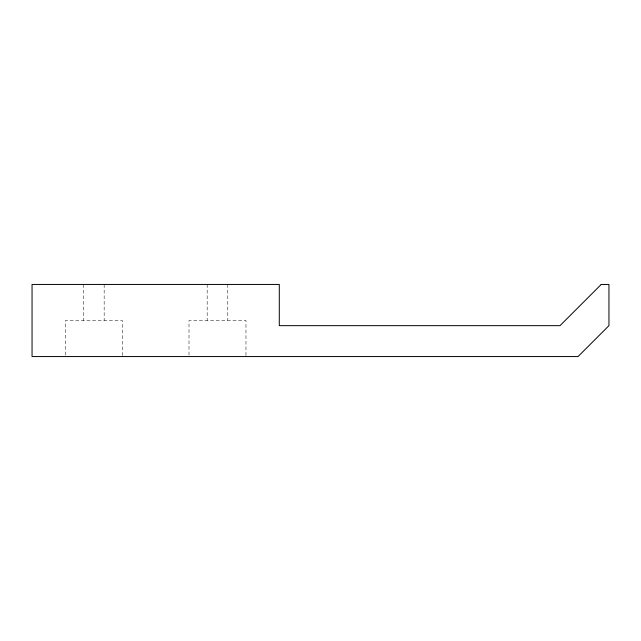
<?xml version="1.0" encoding="UTF-8"?>
<svg xmlns="http://www.w3.org/2000/svg" width="641" height="641" viewBox="0 0 641 641"><rect width="100%" height="100%" fill="white"/><g stroke="black" fill="none" stroke-linecap="round" stroke-linejoin="round"><path stroke-width="0.48" stroke-dasharray="3.21 2.4" d="M245.968 355.555L245.968 320.5L188.999 320.5L188.999 355.555M227.787 284.444L227.787 320.5M207.179 284.444L207.179 320.5M122.343 355.555L122.343 320.5L65.374 320.5L65.374 355.555M104.163 284.444L104.163 320.5M83.562 284.444L83.562 320.5"/><path stroke-width="0.96" d="M601.226 284.444L560.018 325.652L279.292 325.652L279.292 284.444L32.05 284.444L32.05 356.556L578.046 356.556L608.95 325.652L608.95 284.444L601.226 284.444"/></g></svg>
